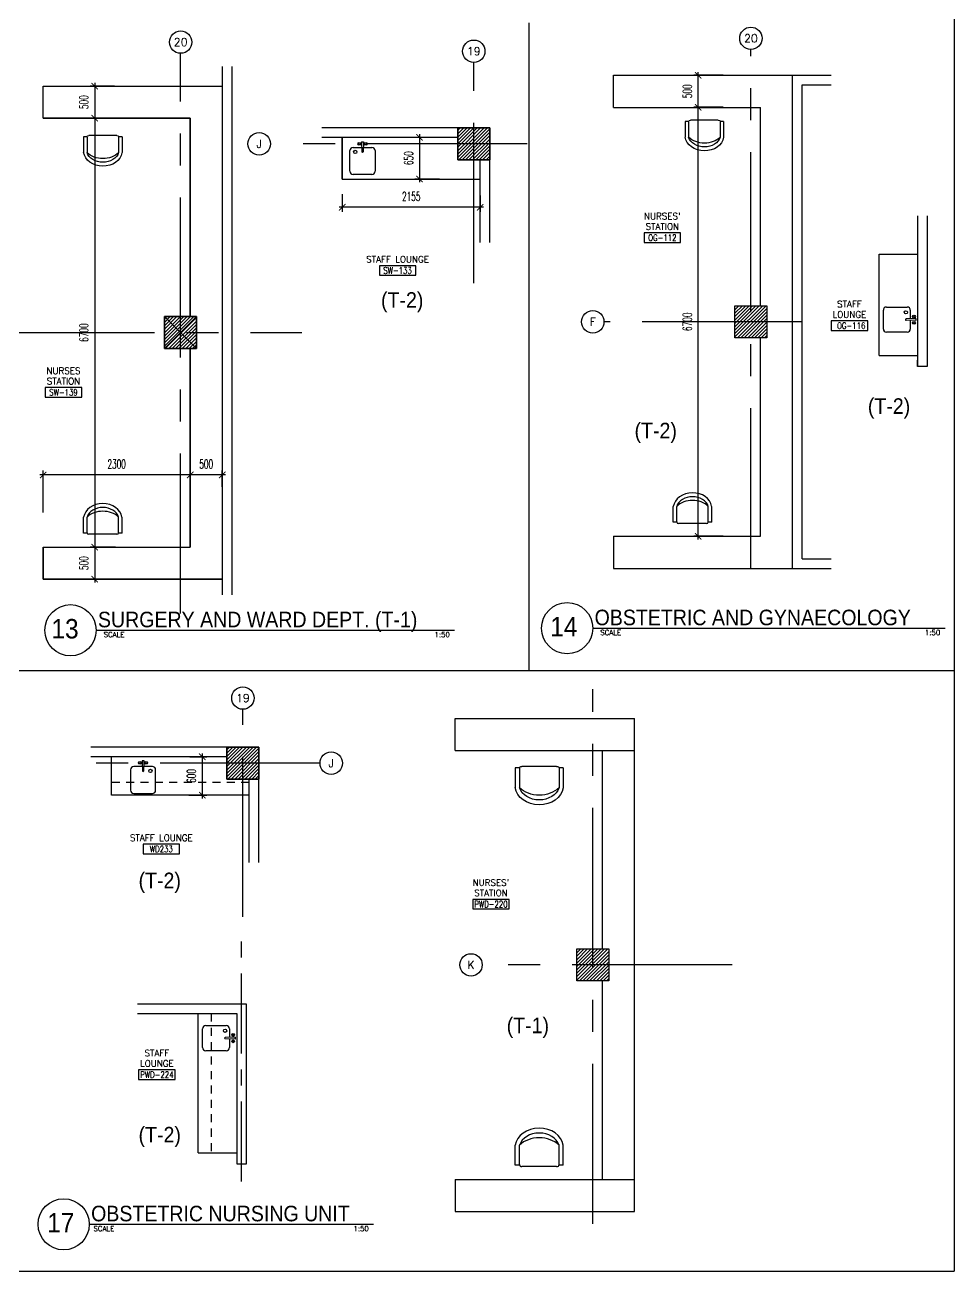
# Model space of a CAD drawing. Extents: x 417759.1 to 417809, y 43468.8 to 43507.6.
# Drawn here: x 417794.48 to 417809, y 43468.76 to 43488.22 of the extents above; entities that cross this region are included whole.
import ezdxf
from ezdxf.enums import TextEntityAlignment as Align

# ---------------------------------------------------------------- set-up
doc = ezdxf.new("R2010")
doc.units = 0
doc.header["$MEASUREMENT"] = 0
doc.header["$PDMODE"] = 3
doc.header["$PDSIZE"] = 0.1
for name, pattern in [('CENTER', [2, 1.25, -0.25, 0.25, -0.25]), ('CENTERX2', [4, 2.5, -0.5, 0.5, -0.5]), ('HIDDEN2', [0.1875, 0.125, -0.0625])]:
    doc.linetypes.add(name, pattern=pattern)
doc.layers.get('0').update_dxf_attribs({"linetype": 'CONTINUOUS'})
doc.layers.get('DEFPOINTS').update_dxf_attribs({"linetype": 'CONTINUOUS'})
for name, color, linetype in [('AX', 6, 'CONTINUOUS'), ('AX-CR', 2, 'CONTINUOUS'), ('AX-DIM', 4, 'CONTINUOUS'), ('AX-TXT', 4, 'CONTINUOUS'), ('AXES', 11, 'CENTERX2'), ('AXES1', 11, 'CENTER'), ('COL', 2, 'CONTINUOUS'), ('COUNTER', 2, 'CONTINUOUS'), ('DIM', 4, 'CONTINUOUS'), ('Doted', 3, 'HIDDEN2'), ('FMCHAIR', 5, 'CONTINUOUS'), ('HAT', 8, 'CONTINUOUS'), ('ME-FIX', 3, 'CONTINUOUS'), ('RM-BOX', 2, 'CONTINUOUS'), ('RM-NAME', 2, 'CONTINUOUS'), ('RM-NO', 2, 'CONTINUOUS'), ('TXT', 2, 'CONTINUOUS'), ('TXT1', 2, 'CONTINUOUS'), ('WALL', 6, 'CONTINUOUS')]:
    doc.layers.add(name, color=color, linetype=linetype)
doc.styles.add('ROMANS', font='ROMANS.shx', dxfattribs={"width": 0.6})
doc.styles.add('TTXT', font='swisse.ttf', dxfattribs={"width": 0.6})
doc.dimstyles.new('STANDARD in', dxfattribs={"dimtxt": 0.14, "dimasz": 0.1, "dimexe": 0.07, "dimexo": 0.05, "dimgap": 0.1, "dimtad": 1, "dimdec": 0, "dimlfac": 1000, "dimzin": 0, "dimdsep": 46, "dimtxsty": 'ROMANS', "dimblk": 'ARCHTICK', "dimcen": 0.05, "dimdle": 0.05, "dimclrd": 4, "dimclre": 4, "dimclrt": 2, "dimadec": 0, "dimazin": 0, "dimtfac": 1, "dimtdec": 0, "dimtmove": 2, "dimatfit": 3, "dimfxl": 0, "dimtolj": 1, "dimtzin": 0, "dimarcsym": 0})

# ---------------------------------------------------------------- blocks, each defined once
blk = doc.blocks.new('CHR3')
for p, q in [((-0.039, 0.5), (-0.558, 0.5)), ((-0.05, 0.412), (-0.558, 0.412)), ((-0.039, 0.5), (-0.039, 0.412)), ((0, 0.362), (0, -0.362)), ((-0.05, -0.412), (-0.558, -0.412)), ((-0.039, -0.5), (-0.553, -0.5)), ((-0.039, -0.411), (-0.039, -0.5))]:
    blk.add_line(p, q)
for centre, radius, start, end in [((-0.497, 0), 0.503, 97.0495, 263.5769), ((-0.446, 0), 0.427, 105.249, 254.751), ((-0.212, 0), 0.538, 130.0756, 229.9244), ((-0.05, 0.362), 0.05, 0, 90), ((-0.05, -0.362), 0.05, 270, 0)]:
    blk.add_arc(centre, radius, start, end)
blk = doc.blocks.new('RM1')
at = {"layer": 'RM-BOX'}
blk.add_lwpolyline([(570, -200), (-570, -200), (-570, -500), (570, -500)], close=True, dxfattribs=at)
at = {"layer": 'RM-NAME', "style": 'ROMANS'}
for tag, p in [('ROOMNAME1', (0, 324)), ('ROOMNAME2', (0, 0))]:
    blk.add_attdef(tag, text='', height=200, dxfattribs=at).set_placement(p, align=Align.MIDDLE)
at = {"layer": 'RM-NO', "style": 'ROMANS', "width": 0.8}
blk.add_attdef('ROOMNO', text='', height=200, dxfattribs=at).set_placement((0, -350), align=Align.MIDDLE)
blk = doc.blocks.new('*X234')
at = {"color": 0}
for p, q in [((238729, 162732), (239186, 163190)), ((238729, 162785), (239133, 163190)), ((238729, 162838), (239080, 163190)), ((238729, 162891), (239027, 163190)), ((238729, 162944), (238974, 163190)), ((238729, 162997), (238921, 163190)), ((238729, 163050), (238868, 163190)), ((238729, 163103), (238815, 163190)), ((238729, 163157), (238762, 163190)), ((238739, 162690), (239229, 163179)), ((238792, 162690), (239229, 163126)), ((238845, 162690), (239229, 163073)), ((238898, 162690), (239229, 163020)), ((238951, 162690), (239229, 162967)), ((239004, 162690), (239229, 162914)), ((239057, 162690), (239229, 162861)), ((239110, 162690), (239229, 162808)), ((239163, 162690), (239229, 162755)), ((239216, 162690), (239229, 162702))]:
    blk.add_line(p, q, dxfattribs=at)
blk = doc.blocks.new('COL50')
at = {"layer": 'COL'}
blk.add_lwpolyline([(-250, 250), (-250, -250), (250, -250), (250, 250)], close=True, dxfattribs=at)
blk = doc.blocks.new('_ARCHTICK')
at = {"color": 0, "linetype": 'ByBlock', "const_width": 0.15}
blk.add_lwpolyline([(-0.5, -0.5), (0.5, 0.5)], dxfattribs=at)
blk = doc.blocks.new('*D236')
at = {"layer": 'DEFPOINTS', "color": 0, "linetype": 'ByBlock'}
for p in [(417795.929, 43487.267), (417795.571, 43486.767), (417795.93, 43486.767)]:
    blk.add_point(p, dxfattribs=at)
at = {"layer": 'DIM', "color": 4, "linetype": 'ByBlock', "lineweight": -2}
for p, q in [((417795.879, 43487.267), (417795.501, 43487.267)), ((417795.571, 43487.317), (417795.571, 43486.717)), ((417795.88, 43486.767), (417795.501, 43486.767))]:
    blk.add_line(p, q, dxfattribs=at)
at = {"layer": 'DIM', "color": 4, "linetype": 'ByBlock', "lineweight": -2, "xscale": 0.1, "yscale": 0.1, "zscale": 0.1}
for p, rotation in [((417795.571, 43487.267), 90), ((417795.571, 43486.767), 270)]:
    blk.add_blockref('_ARCHTICK', p, dxfattribs=dict(at, rotation=rotation))
at = {"layer": 'DIM', "color": 2, "linetype": 'ByBlock', "insert": (417795.401, 43487.017), "char_height": 0.14, "attachment_point": 5, "rotation": 90, "style": 'ROMANS'}
blk.add_mtext('\\A1;500', dxfattribs=at)
blk = doc.blocks.new('*D237')
at = {"layer": 'DEFPOINTS', "color": 0, "linetype": 'ByBlock'}
for p in [(417797.064, 43481.194), (417797.064, 43480.956), (417797.564, 43480.958)]:
    blk.add_point(p, dxfattribs=at)
at = {"layer": 'DIM', "color": 4, "linetype": 'ByBlock', "lineweight": -2}
for p, q in [((417797.614, 43481.194), (417797.014, 43481.194)), ((417797.064, 43481.006), (417797.064, 43481.264)), ((417797.564, 43481.008), (417797.564, 43481.264))]:
    blk.add_line(p, q, dxfattribs=at)
at = {"layer": 'DIM', "color": 4, "linetype": 'ByBlock', "lineweight": -2, "xscale": 0.1, "yscale": 0.1, "zscale": 0.1, "rotation": 180}
blk.add_blockref('_ARCHTICK', (417797.064, 43481.194), dxfattribs=at)
at = {"layer": 'DIM', "color": 4, "linetype": 'ByBlock', "lineweight": -2, "xscale": 0.1, "yscale": 0.1, "zscale": 0.1}
blk.add_blockref('_ARCHTICK', (417797.564, 43481.194), dxfattribs=at)
at = {"layer": 'DIM', "color": 2, "linetype": 'ByBlock', "insert": (417797.314, 43481.364), "char_height": 0.14, "attachment_point": 5, "style": 'ROMANS'}
blk.add_mtext('\\A1;500', dxfattribs=at)
blk = doc.blocks.new('*D238')
at = {"layer": 'DEFPOINTS', "color": 0, "linetype": 'ByBlock'}
for p in [(417794.764, 43481.194), (417797.064, 43480.96), (417794.764, 43480.56)]:
    blk.add_point(p, dxfattribs=at)
at = {"layer": 'DIM', "color": 4, "linetype": 'ByBlock', "lineweight": -2}
for p, q in [((417797.114, 43481.194), (417794.714, 43481.194)), ((417794.764, 43480.61), (417794.764, 43481.264)), ((417797.064, 43481.01), (417797.064, 43481.264))]:
    blk.add_line(p, q, dxfattribs=at)
at = {"layer": 'DIM', "color": 4, "linetype": 'ByBlock', "lineweight": -2, "xscale": 0.1, "yscale": 0.1, "zscale": 0.1, "rotation": 180}
blk.add_blockref('_ARCHTICK', (417794.764, 43481.194), dxfattribs=at)
at = {"layer": 'DIM', "color": 4, "linetype": 'ByBlock', "lineweight": -2, "xscale": 0.1, "yscale": 0.1, "zscale": 0.1}
blk.add_blockref('_ARCHTICK', (417797.064, 43481.194), dxfattribs=at)
at = {"layer": 'DIM', "color": 2, "linetype": 'ByBlock', "insert": (417795.914, 43481.364), "char_height": 0.14, "attachment_point": 5, "style": 'ROMANS'}
blk.add_mtext('\\A1;2300', dxfattribs=at)
blk = doc.blocks.new('*D239')
at = {"layer": 'DEFPOINTS', "color": 0, "linetype": 'ByBlock'}
for p in [(417795.924, 43486.767), (417795.571, 43480.067), (417795.944, 43480.067)]:
    blk.add_point(p, dxfattribs=at)
at = {"layer": 'DIM', "color": 4, "linetype": 'ByBlock', "lineweight": -2}
for p, q in [((417795.571, 43486.817), (417795.571, 43480.017)), ((417795.874, 43486.767), (417795.501, 43486.767)), ((417795.894, 43480.067), (417795.501, 43480.067))]:
    blk.add_line(p, q, dxfattribs=at)
at = {"layer": 'DIM', "color": 4, "linetype": 'ByBlock', "lineweight": -2, "xscale": 0.1, "yscale": 0.1, "zscale": 0.1}
for p, rotation in [((417795.571, 43486.767), 90), ((417795.571, 43480.067), 270)]:
    blk.add_blockref('_ARCHTICK', p, dxfattribs=dict(at, rotation=rotation))
at = {"layer": 'DIM', "color": 2, "linetype": 'ByBlock', "insert": (417795.401, 43483.417), "char_height": 0.14, "attachment_point": 5, "rotation": 90, "style": 'ROMANS'}
blk.add_mtext('\\A1;6700', dxfattribs=at)
blk = doc.blocks.new('*X232')
at = {"color": 0}
for p, q in [((235129, 155526), (235592, 155990)), ((235129, 155579), (235539, 155990)), ((235129, 155632), (235486, 155990)), ((235129, 155685), (235433, 155990)), ((235129, 155738), (235380, 155990)), ((235129, 155791), (235327, 155990)), ((235129, 155844), (235274, 155990)), ((235129, 155897), (235221, 155990)), ((235129, 155950), (235168, 155990)), ((235145, 155490), (235629, 155973)), ((235198, 155490), (235629, 155920)), ((235251, 155490), (235629, 155867)), ((235304, 155490), (235629, 155814)), ((235357, 155490), (235629, 155761)), ((235410, 155490), (235629, 155708)), ((235464, 155490), (235629, 155655)), ((235517, 155490), (235629, 155602)), ((235570, 155490), (235629, 155549)), ((235623, 155490), (235629, 155496))]:
    blk.add_line(p, q, dxfattribs=at)
blk = doc.blocks.new('*D240')
at = {"layer": 'DEFPOINTS', "color": 0, "linetype": 'ByBlock'}
for p in [(417795.94, 43480.067), (417795.571, 43479.567), (417795.942, 43479.567)]:
    blk.add_point(p, dxfattribs=at)
at = {"layer": 'DIM', "color": 4, "linetype": 'ByBlock', "lineweight": -2}
for p, q in [((417795.89, 43480.067), (417795.501, 43480.067)), ((417795.571, 43480.117), (417795.571, 43479.517)), ((417795.892, 43479.567), (417795.501, 43479.567))]:
    blk.add_line(p, q, dxfattribs=at)
at = {"layer": 'DIM', "color": 4, "linetype": 'ByBlock', "lineweight": -2, "xscale": 0.1, "yscale": 0.1, "zscale": 0.1}
for p, rotation in [((417795.571, 43480.067), 90), ((417795.571, 43479.567), 270)]:
    blk.add_blockref('_ARCHTICK', p, dxfattribs=dict(at, rotation=rotation))
at = {"layer": 'DIM', "color": 2, "linetype": 'ByBlock', "insert": (417795.401, 43479.817), "char_height": 0.14, "attachment_point": 5, "rotation": 90, "style": 'ROMANS'}
blk.add_mtext('\\A1;500', dxfattribs=at)
blk = doc.blocks.new('*D241')
at = {"layer": 'DEFPOINTS', "color": 0, "linetype": 'ByBlock'}
for p in [(417801.006, 43486.466), (417800.646, 43485.816), (417801.008, 43485.816)]:
    blk.add_point(p, dxfattribs=at)
at = {"layer": 'DIM', "color": 4, "linetype": 'ByBlock', "lineweight": -2}
for p, q in [((417800.956, 43486.466), (417800.576, 43486.466)), ((417800.646, 43486.516), (417800.646, 43485.766)), ((417800.958, 43485.816), (417800.576, 43485.816))]:
    blk.add_line(p, q, dxfattribs=at)
at = {"layer": 'DIM', "color": 4, "linetype": 'ByBlock', "lineweight": -2, "xscale": 0.1, "yscale": 0.1, "zscale": 0.1}
for p, rotation in [((417800.646, 43486.466), 90), ((417800.646, 43485.816), 270)]:
    blk.add_blockref('_ARCHTICK', p, dxfattribs=dict(at, rotation=rotation))
at = {"layer": 'DIM', "color": 2, "linetype": 'ByBlock', "insert": (417800.476, 43486.141), "char_height": 0.14, "attachment_point": 5, "rotation": 90, "style": 'ROMANS'}
blk.add_mtext('\\A1;650', dxfattribs=at)
blk = doc.blocks.new('*D242')
at = {"layer": 'DEFPOINTS', "color": 0, "linetype": 'ByBlock'}
for p in [(417799.44, 43485.627), (417801.595, 43485.609), (417799.44, 43485.374)]:
    blk.add_point(p, dxfattribs=at)
at = {"layer": 'DIM', "color": 4, "linetype": 'ByBlock', "lineweight": -2}
for p, q in [((417799.44, 43485.577), (417799.44, 43485.304)), ((417801.595, 43485.559), (417801.595, 43485.304)), ((417801.645, 43485.374), (417799.39, 43485.374))]:
    blk.add_line(p, q, dxfattribs=at)
at = {"layer": 'DIM', "color": 4, "linetype": 'ByBlock', "lineweight": -2, "xscale": 0.1, "yscale": 0.1, "zscale": 0.1, "rotation": 180}
blk.add_blockref('_ARCHTICK', (417799.44, 43485.374), dxfattribs=at)
at = {"layer": 'DIM', "color": 4, "linetype": 'ByBlock', "lineweight": -2, "xscale": 0.1, "yscale": 0.1, "zscale": 0.1}
blk.add_blockref('_ARCHTICK', (417801.595, 43485.374), dxfattribs=at)
at = {"layer": 'DIM', "color": 2, "linetype": 'ByBlock', "insert": (417800.518, 43485.544), "char_height": 0.14, "attachment_point": 5, "style": 'ROMANS'}
blk.add_mtext('\\A1;2155', dxfattribs=at)
blk = doc.blocks.new('*X233')
at = {"color": 0}
for p, q in [((238729, 132663), (239216, 133150)), ((238729, 132716), (239163, 133150)), ((238729, 132769), (239110, 133150)), ((238729, 132822), (239057, 133150)), ((238729, 132875), (239004, 133150)), ((238729, 132928), (238951, 133150)), ((238729, 132981), (238898, 133150)), ((238729, 133034), (238845, 133150)), ((238729, 133087), (238791, 133150)), ((238729, 133140), (238738, 133150)), ((238769, 132650), (239229, 133110)), ((238822, 132650), (239229, 133056)), ((238875, 132650), (239229, 133003)), ((238928, 132650), (239229, 132950)), ((238981, 132650), (239229, 132897)), ((239034, 132650), (239229, 132844)), ((239087, 132650), (239229, 132791)), ((239140, 132650), (239229, 132738)), ((239193, 132650), (239229, 132685))]:
    blk.add_line(p, q, dxfattribs=at)
blk = doc.blocks.new('*D243')
at = {"layer": 'DEFPOINTS', "color": 0, "linetype": 'ByBlock'}
for p in [(417805.003, 43487.436), (417805.443, 43487.436), (417805.443, 43486.936)]:
    blk.add_point(p, dxfattribs=at)
at = {"layer": 'DIM', "color": 4, "linetype": 'ByBlock', "lineweight": -2}
for p, q in [((417805.393, 43487.436), (417804.933, 43487.436)), ((417805.003, 43486.886), (417805.003, 43487.486)), ((417805.393, 43486.936), (417804.933, 43486.936))]:
    blk.add_line(p, q, dxfattribs=at)
at = {"layer": 'DIM', "color": 4, "linetype": 'ByBlock', "lineweight": -2, "xscale": 0.1, "yscale": 0.1, "zscale": 0.1}
for p, rotation in [((417805.003, 43487.436), 90), ((417805.003, 43486.936), 270)]:
    blk.add_blockref('_ARCHTICK', p, dxfattribs=dict(at, rotation=rotation))
at = {"layer": 'DIM', "color": 2, "linetype": 'ByBlock', "insert": (417804.833, 43487.186), "char_height": 0.14, "attachment_point": 5, "rotation": 90, "style": 'ROMANS'}
blk.add_mtext('\\A1;500', dxfattribs=at)
blk = doc.blocks.new('*D244')
at = {"layer": 'DEFPOINTS', "color": 0, "linetype": 'ByBlock'}
for p in [(417805.003, 43486.936), (417805.443, 43486.936), (417805.443, 43480.236)]:
    blk.add_point(p, dxfattribs=at)
at = {"layer": 'DIM', "color": 4, "linetype": 'ByBlock', "lineweight": -2}
for p, q in [((417805.393, 43486.936), (417804.933, 43486.936)), ((417805.003, 43480.186), (417805.003, 43486.986)), ((417805.393, 43480.236), (417804.933, 43480.236))]:
    blk.add_line(p, q, dxfattribs=at)
at = {"layer": 'DIM', "color": 4, "linetype": 'ByBlock', "lineweight": -2, "xscale": 0.1, "yscale": 0.1, "zscale": 0.1}
for p, rotation in [((417805.003, 43486.936), 90), ((417805.003, 43480.236), 270)]:
    blk.add_blockref('_ARCHTICK', p, dxfattribs=dict(at, rotation=rotation))
at = {"layer": 'DIM', "color": 2, "linetype": 'ByBlock', "insert": (417804.833, 43483.586), "char_height": 0.14, "attachment_point": 5, "rotation": 90, "style": 'ROMANS'}
blk.add_mtext('\\A1;6700', dxfattribs=at)
blk = doc.blocks.new('AXU')
at = {"layer": 'AX-CR'}
blk.add_circle((0, 350), 350, dxfattribs=at)
at = {"layer": 'AX-TXT', "style": 'ROMANS'}
blk.add_attdef('AX', text='', height=250, dxfattribs=at).set_placement((0, 350), align=Align.MIDDLE)
blk = doc.blocks.new('*X257')
at = {"color": 0}
for p, q in [((235129, 155526), (235592, 155990)), ((235129, 155579), (235539, 155990)), ((235129, 155632), (235486, 155990)), ((235129, 155685), (235433, 155990)), ((235129, 155738), (235380, 155990)), ((235129, 155791), (235327, 155990)), ((235129, 155844), (235274, 155990)), ((235129, 155897), (235221, 155990)), ((235129, 155950), (235168, 155990)), ((235145, 155490), (235629, 155973)), ((235198, 155490), (235629, 155920)), ((235251, 155490), (235629, 155867)), ((235304, 155490), (235629, 155814)), ((235357, 155490), (235629, 155761)), ((235410, 155490), (235629, 155708)), ((235464, 155490), (235629, 155655)), ((235517, 155490), (235629, 155602)), ((235570, 155490), (235629, 155549)), ((235623, 155490), (235629, 155496))]:
    blk.add_line(p, q, dxfattribs=at)
blk = doc.blocks.new('*X258')
at = {"color": 0}
for p, q in [((238729, 132663), (239216, 133150)), ((238729, 132716), (239163, 133150)), ((238729, 132769), (239110, 133150)), ((238729, 132822), (239057, 133150)), ((238729, 132875), (239004, 133150)), ((238729, 132928), (238951, 133150)), ((238729, 132981), (238898, 133150)), ((238729, 133034), (238845, 133150)), ((238729, 133087), (238791, 133150)), ((238729, 133140), (238738, 133150)), ((238769, 132650), (239229, 133110)), ((238822, 132650), (239229, 133056)), ((238875, 132650), (239229, 133003)), ((238928, 132650), (239229, 132950)), ((238981, 132650), (239229, 132897)), ((239034, 132650), (239229, 132844)), ((239087, 132650), (239229, 132791)), ((239140, 132650), (239229, 132738)), ((239193, 132650), (239229, 132685))]:
    blk.add_line(p, q, dxfattribs=at)
blk = doc.blocks.new('*D295')
at = {"layer": 'DEFPOINTS', "color": 0, "linetype": 'ByBlock'}
for p in [(417797.009, 43476.793), (417796.994, 43476.193), (417797.252, 43476.193)]:
    blk.add_point(p, dxfattribs=at)
at = {"layer": 'DIM', "color": 4, "linetype": 'ByBlock', "lineweight": -2}
for p, q in [((417797.059, 43476.793), (417797.322, 43476.793)), ((417797.252, 43476.843), (417797.252, 43476.143)), ((417797.044, 43476.193), (417797.322, 43476.193))]:
    blk.add_line(p, q, dxfattribs=at)
at = {"layer": 'DIM', "color": 4, "linetype": 'ByBlock', "lineweight": -2, "xscale": 0.1, "yscale": 0.1, "zscale": 0.1}
for p, rotation in [((417797.252, 43476.793), 90), ((417797.252, 43476.193), 270)]:
    blk.add_blockref('_ARCHTICK', p, dxfattribs=dict(at, rotation=rotation))
at = {"layer": 'DIM', "color": 2, "linetype": 'ByBlock', "insert": (417797.082, 43476.493), "char_height": 0.14, "attachment_point": 5, "rotation": 90, "style": 'ROMANS'}
blk.add_mtext('\\A1;600', dxfattribs=at)

msp = doc.modelspace()

# ---------------------------------------------------------------- linework, layer by layer
at = {"layer": 'AX-DIM'}
for p, q in [((417809.0021, 43507.6348), (417809.0021, 43468.7602)), ((417802.3551, 43488.2568), (417802.3551, 43478.1421)), ((417759.0538, 43478.1421), (417809.0021, 43478.1421)), ((417759.0538, 43468.7602), (417809.0021, 43468.7602))]:
    msp.add_line(p, q, dxfattribs=at)
at = {"layer": 'AXES'}
for p, q in [((417805.8267, 43479.7356), (417805.8267, 43487.8386)), ((417796.914, 43479.0277), (417796.914, 43487.7796)), ((417801.495, 43484.191), (417801.495, 43487.6361)), ((417802.3309, 43486.3659), (417798.3157, 43486.3659)), ((417796.664, 43483.6671), (417797.164, 43483.1671)), ((417797.164, 43483.6671), (417796.664, 43483.1671)), ((417806.6267, 43483.5856), (417803.53, 43483.5856)), ((417794.0072, 43483.4171), (417798.8062, 43483.4171)), ((417803.3554, 43469.4971), (417803.3554, 43477.8471)), ((417797.8864, 43474.2917), (417797.8864, 43477.5349)), ((417799.0924, 43476.6933), (417795.3652, 43476.6933)), ((417805.5342, 43473.5423), (417801.6231, 43473.5423))]:
    msp.add_line(p, q, dxfattribs=at)
at = {"layer": 'AXES1'}
msp.add_line((417797.8649, 43470.1597), (417797.8649, 43474.0509), dxfattribs=at)
at = {"layer": 'COUNTER'}
for p, q in [((417803.6767, 43486.9356), (417803.6767, 43487.4356)), ((417803.6767, 43487.4356), (417806.4767, 43487.4356)), ((417794.764, 43486.7671), (417794.764, 43487.2671)), ((417794.764, 43487.2671), (417797.564, 43487.2671)), ((417794.764, 43486.7671), (417794.764, 43487.2671)), ((417803.6767, 43486.9356), (417805.9767, 43486.9356)), ((417805.9767, 43483.8356), (417805.9767, 43486.9356)), ((417794.764, 43486.7671), (417797.064, 43486.7671)), ((417794.764, 43486.7671), (417797.064, 43486.7671)), ((417797.064, 43486.7671), (417797.064, 43483.6671)), ((417805.9767, 43480.2356), (417805.9767, 43483.3356)), ((417797.064, 43483.1671), (417797.064, 43480.0671)), ((417797.064, 43483.1671), (417797.064, 43480.0671)), ((417803.6767, 43480.2356), (417805.9767, 43480.2356)), ((417803.6767, 43480.2356), (417803.6767, 43479.7356)), ((417794.764, 43480.0671), (417797.064, 43480.0671)), ((417794.764, 43480.0671), (417794.764, 43479.5671)), ((417803.6767, 43479.7356), (417806.4767, 43479.7356)), ((417794.764, 43479.5671), (417797.564, 43479.5671)), ((417801.2054, 43476.8923), (417801.2054, 43477.3923)), ((417801.2054, 43477.3923), (417804.0054, 43477.3923)), ((417804.0054, 43469.6923), (417804.0054, 43477.3923)), ((417801.2054, 43476.8923), (417804.0054, 43476.8923)), ((417803.5054, 43473.7923), (417803.5054, 43476.8923)), ((417795.8318, 43476.1933), (417795.8318, 43476.7913)), ((417797.9864, 43476.1933), (417795.8318, 43476.1933)), ((417803.5054, 43470.1923), (417803.5054, 43473.2923)), ((417797.1899, 43470.6048), (417797.1899, 43472.7844)), ((417797.2567, 43472.2517), (417797.2567, 43472.5446)), ((417797.3066, 43472.5945), (417797.6277, 43472.5945)), ((417797.7658, 43472.4142), (417797.6105, 43472.4081)), ((417797.6776, 43472.5446), (417797.6776, 43472.4081)), ((417797.7658, 43472.4142), (417797.7658, 43472.3821)), ((417797.7658, 43472.3821), (417797.6105, 43472.3882)), ((417797.6776, 43472.3882), (417797.6776, 43472.2517)), ((417797.6277, 43472.2018), (417797.3066, 43472.2018)), ((417797.1899, 43470.6048), (417797.7899, 43470.6048)), ((417801.2054, 43470.1923), (417801.2054, 43469.6923)), ((417801.2054, 43470.1923), (417804.0054, 43470.1923)), ((417801.2054, 43469.6923), (417804.0054, 43469.6923))]:
    msp.add_line(p, q, dxfattribs=at)
at = {"layer": 'COUNTER', "linetype": 'ByBlock'}
for p, q in [((417794.764, 43487.2671), (417797.564, 43487.2671)), ((417794.764, 43486.7671), (417794.764, 43487.2671)), ((417794.764, 43487.2671), (417797.564, 43487.2671)), ((417794.764, 43486.7671), (417794.764, 43487.2671)), ((417797.064, 43486.7671), (417794.764, 43486.7671)), ((417797.064, 43486.7671), (417794.764, 43486.7671)), ((417797.064, 43483.6671), (417797.064, 43486.7671)), ((417797.064, 43483.6671), (417797.064, 43486.7671)), ((417807.83, 43483.0622), (417807.83, 43484.6418)), ((417807.83, 43484.6418), (417808.43, 43484.6418)), ((417807.8969, 43483.4734), (417807.8969, 43483.7664)), ((417807.9467, 43483.8162), (417808.2678, 43483.8162)), ((417808.3177, 43483.7664), (417808.3177, 43483.6299)), ((417797.064, 43483.6671), (417797.164, 43483.6671)), ((417797.064, 43483.6671), (417797.164, 43483.6671)), ((417797.164, 43483.6671), (417797.164, 43483.1671)), ((417797.164, 43483.6671), (417797.164, 43483.1671)), ((417808.4059, 43483.6359), (417808.2506, 43483.6299)), ((417808.4059, 43483.6039), (417808.2506, 43483.6099)), ((417808.3177, 43483.6099), (417808.3177, 43483.4734)), ((417808.4059, 43483.6359), (417808.4059, 43483.6039)), ((417808.2678, 43483.4236), (417807.9467, 43483.4236)), ((417797.164, 43483.1671), (417797.064, 43483.1671)), ((417797.064, 43480.0671), (417797.064, 43483.1671)), ((417797.164, 43483.1671), (417797.064, 43483.1671)), ((417807.83, 43483.0622), (417808.43, 43483.0622)), ((417794.764, 43479.5671), (417794.764, 43480.0671)), ((417794.764, 43480.0671), (417797.064, 43480.0671)), ((417794.764, 43479.5671), (417794.764, 43480.0671)), ((417794.764, 43480.0671), (417797.064, 43480.0671)), ((417797.564, 43479.5671), (417794.764, 43479.5671)), ((417797.564, 43479.5671), (417794.764, 43479.5671))]:
    msp.add_line(p, q, dxfattribs=at)
at = {"layer": 'COUNTER'}
msp.add_lwpolyline([(417796.3361, 43476.5739), (417796.3422, 43476.7292), (417796.3101, 43476.7292), (417796.3162, 43476.5739, 1)], format="xyb", close=True, dxfattribs=at)
msp.add_lwpolyline([(417796.3135, 43476.641), (417796.1797, 43476.641, 0.4142136), (417796.1298, 43476.5911), (417796.1298, 43476.2701, 0.4142136), (417796.1797, 43476.2202), (417796.4726, 43476.2202, 0.4142136), (417796.5225, 43476.2701), (417796.5225, 43476.5911, 0.4142136), (417796.4726, 43476.641), (417796.3387, 43476.641)], format="xyb", dxfattribs=at)
at = {"layer": 'COUNTER', "linetype": 'ByBlock'}
for centre, radius in [((417808.2483, 43483.7343), 0.0255), ((417808.3748, 43483.6697), 0.0217), ((417808.3748, 43483.5701), 0.0217), ((417808.3748, 43483.6697), 0.014), ((417808.3748, 43483.5701), 0.014)]:
    msp.add_circle(centre, radius, dxfattribs=at)
at = {"layer": 'COUNTER'}
for centre, radius in [((417796.2764, 43476.6981), 0.0217), ((417796.2764, 43476.6981), 0.014), ((417796.3759, 43476.6981), 0.0217), ((417796.3759, 43476.6981), 0.014), ((417796.4406, 43476.5716), 0.0255), ((417797.6081, 43472.5126), 0.0255), ((417797.7347, 43472.4479), 0.0217), ((417797.7347, 43472.4479), 0.014), ((417797.7347, 43472.3484), 0.0217), ((417797.7347, 43472.3484), 0.014)]:
    msp.add_circle(centre, radius, dxfattribs=at)
at = {"layer": 'COUNTER', "linetype": 'ByBlock'}
for centre, radius, start, end in [((417807.9467, 43483.7664), 0.0499, 90, 180), ((417808.2678, 43483.7664), 0.0499, 0, 90), ((417808.2506, 43483.6199), 0.00997, 90, 270), ((417807.9467, 43483.4734), 0.0499, 180, 270), ((417808.2678, 43483.4734), 0.0499, 270, 0)]:
    msp.add_arc(centre, radius, start, end, dxfattribs=at)
at = {"layer": 'COUNTER'}
for centre, radius, start, end in [((417797.3066, 43472.5446), 0.0499, 90, 180), ((417797.6277, 43472.5446), 0.0499, 0, 90), ((417797.3066, 43472.2517), 0.0499, 180, 270), ((417797.6105, 43472.3982), 0.00997, 90, 270), ((417797.6277, 43472.2517), 0.0499, 270, 0)]:
    msp.add_arc(centre, radius, start, end, dxfattribs=at)
at = {"layer": 'Doted'}
for p, q in [((417797.9864, 43476.3933), (417795.8318, 43476.3933)), ((417797.3899, 43472.7844), (417797.3899, 43470.6048))]:
    msp.add_line(p, q, dxfattribs=at)
at = {"layer": 'ME-FIX'}
for p, q in [((417799.4404, 43485.8159), (417799.4404, 43486.4659)), ((417799.4404, 43486.4659), (417799.4404, 43485.8159)), ((417799.5599, 43485.9382), (417799.5599, 43486.2593)), ((417799.6097, 43486.3092), (417799.7462, 43486.3092)), ((417799.7402, 43486.3974), (417799.7722, 43486.3974)), ((417799.7402, 43486.3974), (417799.7462, 43486.2421)), ((417799.7722, 43486.3974), (417799.7662, 43486.2421)), ((417799.7662, 43486.3092), (417799.9026, 43486.3092)), ((417799.9525, 43486.2593), (417799.9525, 43485.9382)), ((417799.9026, 43485.8884), (417799.6097, 43485.8884)), ((417799.4404, 43485.8159), (417801.5949, 43485.8159))]:
    msp.add_line(p, q, dxfattribs=at)
for centre, radius in [((417799.6417, 43486.2398), 0.0255), ((417799.7064, 43486.3663), 0.0217), ((417799.7064, 43486.3663), 0.014), ((417799.806, 43486.3663), 0.0217), ((417799.806, 43486.3663), 0.014)]:
    msp.add_circle(centre, radius, dxfattribs=at)
for centre, radius, start, end in [((417799.6097, 43486.2593), 0.0499, 90, 180), ((417799.7562, 43486.2421), 0.00997, 180, 0), ((417799.9026, 43486.2593), 0.0499, 0, 90), ((417799.6097, 43485.9382), 0.0499, 180, 270), ((417799.9026, 43485.9382), 0.0499, 270, 0)]:
    msp.add_arc(centre, radius, start, end, dxfattribs=at)
at = {"layer": 'TXT', "color": 6}
for p, q in [((417795.5922, 43478.7684), (417801.196, 43478.7684)), ((417803.3545, 43478.8005), (417808.8601, 43478.8005)), ((417795.4856, 43469.4911), (417799.929, 43469.4911))]:
    msp.add_line(p, q, dxfattribs=at)
for centre in [(417795.1922, 43478.7684), (417802.9545, 43478.8005), (417795.0856, 43469.4911)]:
    msp.add_circle(centre, 0.4, dxfattribs=at)
at = {"layer": 'WALL', "color": 6}
for p, q in [((417797.564, 43487.5738), (417797.564, 43479.3223)), ((417797.714, 43487.5738), (417797.714, 43479.3223)), ((417806.4767, 43479.7356), (417806.4767, 43487.4356)), ((417806.4767, 43487.4356), (417807.0796, 43487.4356)), ((417806.6267, 43479.8856), (417806.6267, 43487.2856)), ((417806.6267, 43487.2856), (417807.0796, 43487.2856)), ((417801.245, 43486.6159), (417799.12, 43486.6159)), ((417801.245, 43486.4659), (417799.12, 43486.4659)), ((417801.595, 43484.8263), (417801.595, 43486.1159)), ((417801.7451, 43484.8263), (417801.7451, 43486.1159)), ((417808.43, 43485.2418), (417808.43, 43482.8943)), ((417808.58, 43485.2418), (417808.58, 43482.8893)), ((417808.43, 43482.8893), (417808.43, 43482.9868)), ((417808.58, 43482.8893), (417808.43, 43482.8893)), ((417806.6267, 43479.8856), (417807.0796, 43479.8856)), ((417806.4767, 43479.7356), (417807.0796, 43479.7356)), ((417797.6364, 43476.9433), (417795.5114, 43476.9433)), ((417797.6364, 43476.7933), (417795.5114, 43476.7933)), ((417797.9864, 43475.1413), (417797.9864, 43476.4433)), ((417798.1365, 43475.1413), (417798.1365, 43476.4433)), ((417796.2387, 43472.9344), (417797.9399, 43472.9344)), ((417797.9399, 43472.9344), (417797.9399, 43470.4319)), ((417796.2387, 43472.7844), (417797.7899, 43472.7844)), ((417797.7899, 43472.7844), (417797.7899, 43470.4369)), ((417797.9399, 43470.4319), (417797.7899, 43470.4319))]:
    msp.add_line(p, q, dxfattribs=at)
at = {"layer": 'WALL', "linetype": 'ByBlock', "ltscale": 0.3}
for points in [[(417801.2451, 43486.1159), (417801.7451, 43486.1159), (417801.7451, 43486.6159), (417801.2451, 43486.6159)], [(417805.5767, 43483.8356), (417806.0767, 43483.8356), (417806.0767, 43483.3356), (417805.5767, 43483.3356)], [(417797.164, 43483.6671), (417796.664, 43483.6671), (417796.664, 43483.1671), (417797.164, 43483.1671)], [(417797.6365, 43476.4433), (417798.1365, 43476.4433), (417798.1365, 43476.9433), (417797.6365, 43476.9433)]]:
    msp.add_lwpolyline(points, close=True, dxfattribs=at)

# ---------------------------------------------------------------- block references
at = {"layer": 'AX', "xscale": 0.0005000000237487257, "yscale": 0.0004999999946448952, "zscale": 0.0005}
for p, values in [((417805.8267, 43487.8386), {'AX': '20'}), ((417796.914, 43487.7796), {'AX': '20'}), ((417801.495, 43487.6361), {'AX': '19'}), ((417798.1407, 43486.1909), {'AX': 'J'}), ((417803.355, 43483.4106), {'AX': 'F'}), ((417797.8864, 43477.5349), {'AX': '19'}), ((417799.2674, 43476.5183), {'AX': 'J'}), ((417801.4521, 43473.3673), {'AX': 'K'})]:
    msp.add_blockref('AXU', p, dxfattribs=at).add_auto_attribs(values)
at = {"layer": 'COL', "xscale": -0.0009999999892897904, "yscale": 0.000999999996565748, "zscale": 0.001}
for p in [(417801.4951, 43486.3659), (417805.8267, 43483.5856), (417796.914, 43483.4171), (417797.8865, 43476.6933), (417803.3554, 43473.5423)]:
    msp.add_blockref('COL50', p, dxfattribs=at)
at = {"layer": 'FMCHAIR', "rotation": 270}
for p, xscale, yscale, zscale in [((417805.1001, 43486.7353), -0.4800000000032014, 0.5999999999985448, 0.54), ((417795.6976, 43486.4957), -0.4800000000032014, 0.5999999999985448, 0.54), ((417804.9135, 43480.4359), 0.4800000000032014, 0.5999999999985448, 0.54), ((417795.6976, 43480.2674), 0.4800000000032014, 0.5999999999985448, 0.54), ((417802.5189, 43476.6422), -0.5999999999985448, 0.75, 0.675), ((417802.5189, 43470.3924), 0.5999999999985448, 0.75, 0.675)]:
    msp.add_blockref('CHR3', p, dxfattribs=dict(at, xscale=xscale, yscale=yscale, zscale=zscale))
at = {"layer": 'HAT', "xscale": 0.0009999999892897904, "yscale": 0.000999999996565748, "zscale": 0.001}
for name, p in [('*X232', (417566.1164, 43330.6262)), ('*X233', (417566.8481, 43350.6859)), ('*X234', (417557.9354, 43320.4774)), ('*X257', (417562.5078, 43320.9536)), ('*X258', (417564.3768, 43340.6425))]:
    msp.add_blockref(name, p, dxfattribs=at)
at = {"layer": 'RM-NAME', "zscale": 0.0005}
for p, xscale, yscale, values in [((417804.4427, 43485.0739), 0.0005000000237487257, 0.0005000000019208528, {'ROOMNO': 'OG-112', 'ROOMNAME2': 'STATION', 'ROOMNAME1': "NURSES'"}), ((417800.3044, 43484.5626), 0.0005000000237487257, 0.0005000000019208528, {'ROOMNO': 'SW-133', 'ROOMNAME2': 'STAFF LOUNGE'}), ((417807.3668, 43483.7002), 0.0004999999946448952, 0.000499999998282874, {'ROOMNO': ' OG-116', 'ROOMNAME2': 'LOUNGE', 'ROOMNAME1': 'STAFF'}), ((417795.0827, 43482.6586), 0.0004999999946448952, 0.000499999998282874, {'ROOMNO': 'SW-139', 'ROOMNAME2': 'STATION', 'ROOMNAME1': 'NURSES'}), ((417796.6123, 43475.5266), 0.0005000000237487257, 0.0005000000019208528, {'ROOMNO': 'WD233', 'ROOMNAME2': 'STAFF LOUNGE'}), ((417801.764, 43474.6658), 0.0004999999946448952, 0.000499999998282874, {'ROOMNO': 'PWD-220', 'ROOMNAME2': 'STATION', 'ROOMNAME1': "NURSES'"}), ((417796.5426, 43472.0029), 0.0005000000237487257, 0.0005000000019208528, {'ROOMNO': 'PWD-224', 'ROOMNAME2': 'LOUNGE', 'ROOMNAME1': 'STAFF'})]:
    msp.add_blockref('RM1', p, dxfattribs=dict(at, xscale=xscale, yscale=yscale)).add_auto_attribs(values)

# ---------------------------------------------------------------- texts
at = {"layer": 'RM-NAME', "style": 'ROMANS', "width": 1}
for tag, p in [('SCALE', (417795.8735, 43478.7008)), ('1:50', (417801.0013, 43478.7008)), ('SCALE', (417803.6357, 43478.7329)), ('1:50', (417808.6654, 43478.7329)), ('SCALE', (417795.714, 43469.4235)), ('1:50', (417799.7343, 43469.4235))]:
    msp.add_attdef(tag, text='', height=0.08, dxfattribs=at).set_placement(p, align=Align.MIDDLE)
at = {"layer": 'TXT1', "color": 6, "style": 'TTXT', "width": 0.9}
for s, height, p in [(' (T-2)', 0.24314, (417799.9605, 43483.8054)), (' (T-2)', 0.24314, (417807.5693, 43482.1484)), (' (T-2)', 0.24314, (417803.9229, 43481.7662)), ('SURGERY AND WARD DEPT. (T-1)', 0.243141, (417795.6212, 43478.8147)), ('OBSTETRIC AND GYNAECOLOGY', 0.243141, (417803.3834, 43478.8468)), ('13', 0.30393, (417794.8944, 43478.6405)), ('14', 0.30393, (417802.6901, 43478.6726)), (' (T-2)', 0.24314, (417796.1709, 43474.7398)), (' (T-1)', 0.24314, (417801.9248, 43472.4758)), (' (T-2)', 0.24314, (417796.1709, 43470.7691)), ('OBSTETRIC NURSING UNIT', 0.243141, (417795.5146, 43469.5374)), ('17', 0.30393, (417794.8276, 43469.3632))]:
    msp.add_text(s, height=height, dxfattribs=at).set_placement(p)

# ---------------------------------------------------------------- dimensions: what is measured, and where the dimension line sits
at = {"layer": 'DIM', "linetype": 'ByBlock', "ltscale": 0.3}
for base, p1, p2, picture, middle in [((417805.0034, 43487.4356), (417805.4433, 43486.9356), (417805.4433, 43487.4356), '*D243', (417804.8334, 43487.1856)), ((417795.5712, 43486.7671), (417795.929, 43487.2671), (417795.9304, 43486.7671), '*D236', (417795.4012, 43487.0171)), ((417795.5712, 43480.0671), (417795.9245, 43486.7671), (417795.9435, 43480.0671), '*D239', (417795.4012, 43483.4171)), ((417805.0034, 43486.9356), (417805.4433, 43480.2356), (417805.4433, 43486.9356), '*D244', (417804.8334, 43483.5856)), ((417800.6456, 43485.8159), (417801.0065, 43486.4659), (417801.0083, 43485.8159), '*D241', (417800.4756, 43486.1409)), ((417795.5712, 43479.5671), (417795.9403, 43480.0671), (417795.9417, 43479.5671), '*D240', (417795.4012, 43479.8171)), ((417797.2521, 43476.1933), (417797.0089, 43476.7933), (417796.994, 43476.1933), '*D295', (417797.0821, 43476.4933))]:
    dim = msp.add_linear_dim(base=base, p1=p1, p2=p2, angle=90, dimstyle='STANDARD in', dxfattribs=at)
    dim.commit()
    dim.dimension.update_dxf_attribs({"geometry": picture, "text_midpoint": middle})
for base, p1, p2, picture, middle in [((417799.4404, 43485.3741), (417801.595, 43485.609), (417799.4404, 43485.6271), '*D242', (417800.5177, 43485.5441)), ((417794.764, 43481.1941), (417797.064, 43480.9598), (417794.764, 43480.5603), '*D238', (417795.914, 43481.3641)), ((417797.064, 43481.1941), (417797.564, 43480.9576), (417797.064, 43480.9562), '*D237', (417797.314, 43481.3641))]:
    dim = msp.add_linear_dim(base=base, p1=p1, p2=p2, dimstyle='STANDARD in', dxfattribs=at)
    dim.commit()
    dim.dimension.update_dxf_attribs({"geometry": picture, "text_midpoint": middle})

doc.saveas('drawing.dxf')
